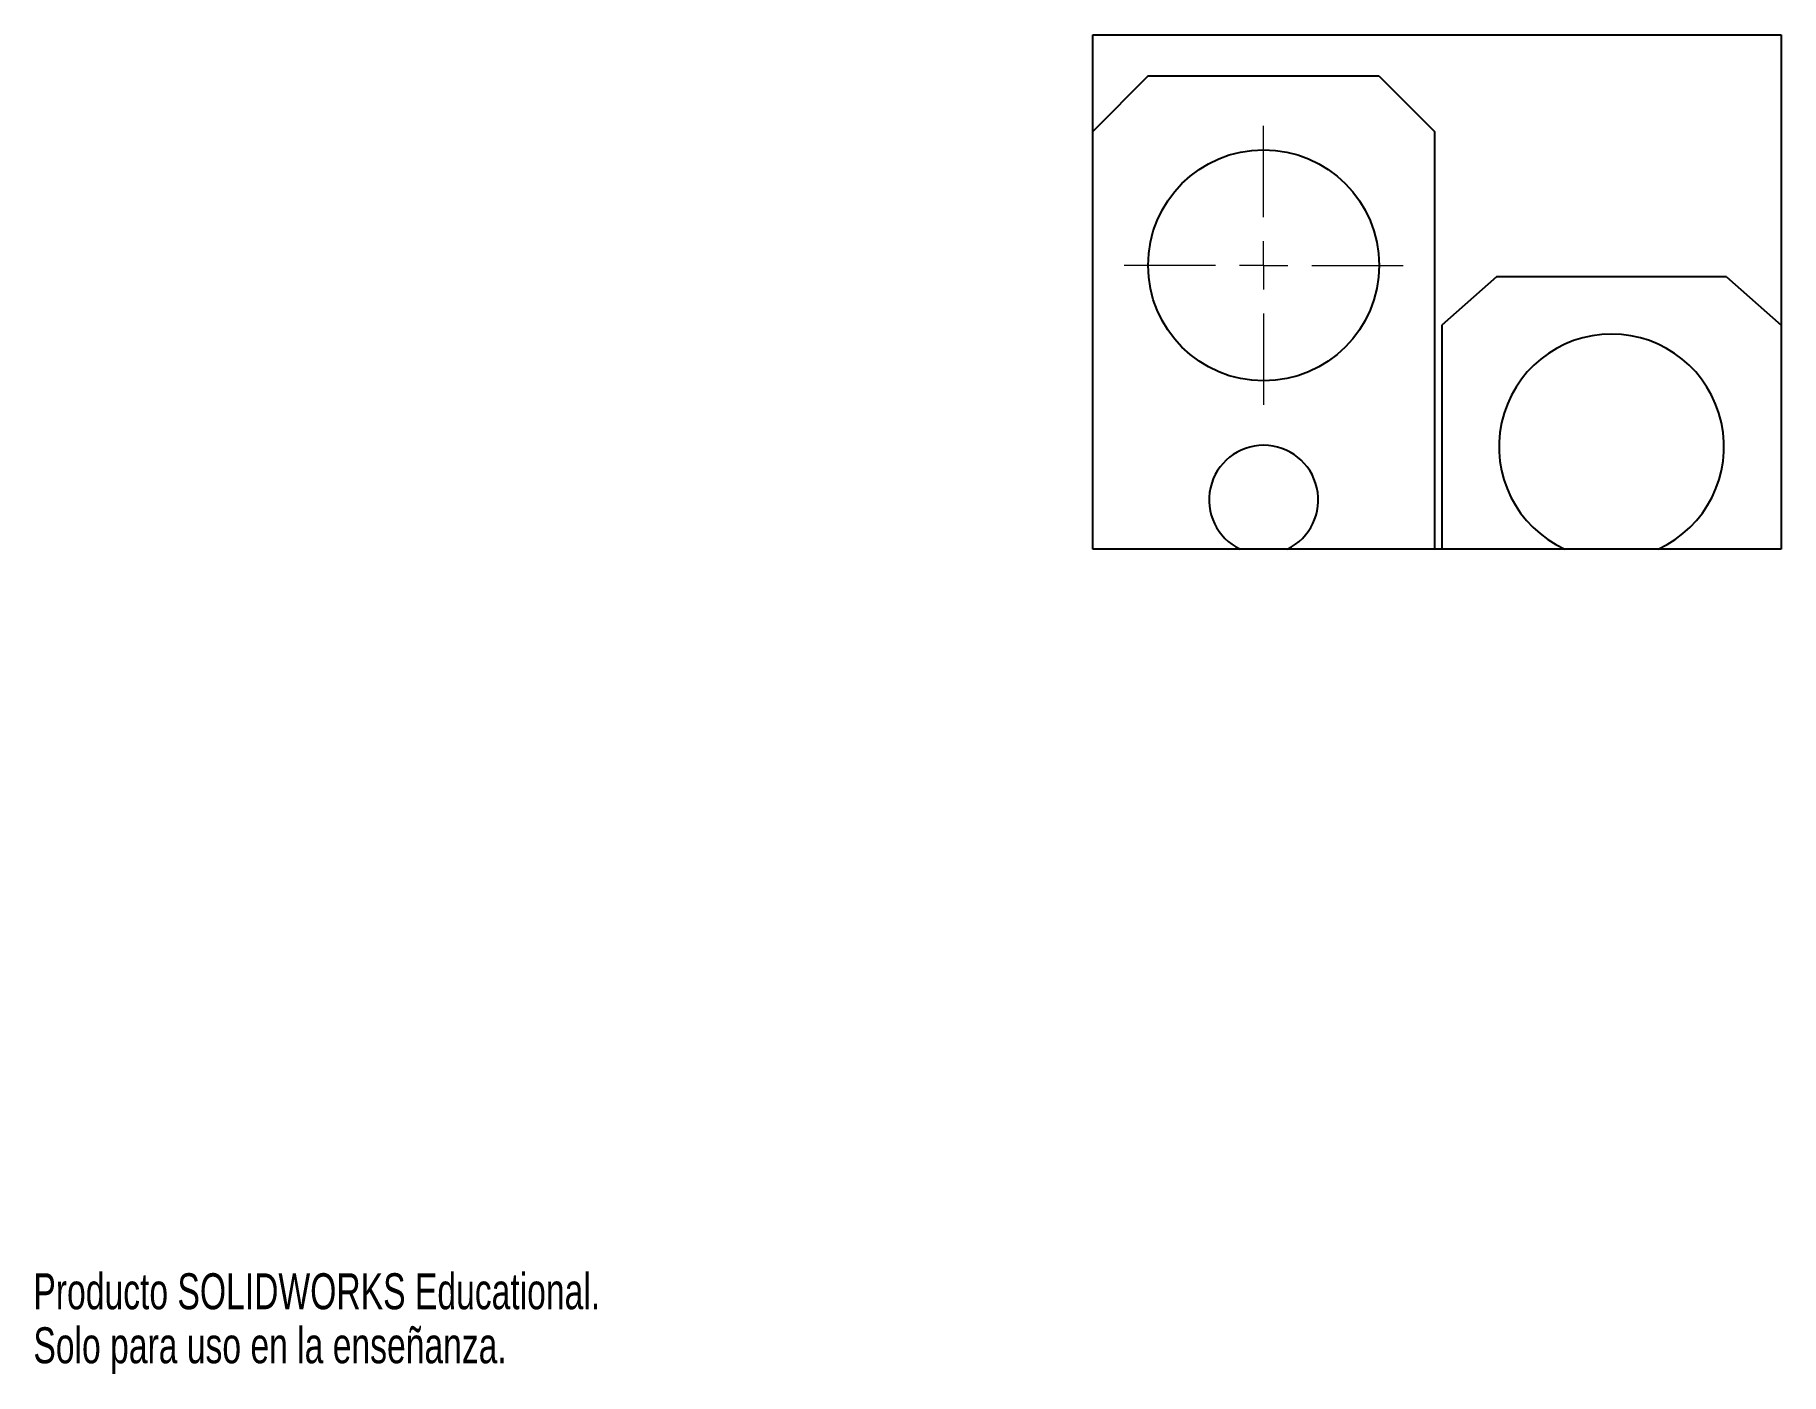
# Model space of a CAD drawing. Header units: millimetres. Extents: x 0 to 182, y 0 to 139.
import ezdxf

# ---------------------------------------------------------------- set-up
doc = ezdxf.new("R2010")
doc.units = ezdxf.units.MM
doc.styles.add('SLDTEXTSTYLE0', font='TXT', dxfattribs={"width": 0.7})

# ---------------------------------------------------------------- blocks, each defined once
blk = doc.blocks.new('SW_CENTERMARKSYMBOL_0')
at = {"color": 0, "linetype": 'Continuous', "lineweight": 18}
for p, q in [((0, 5), (0, 14.5)), ((0, 0), (0, 2.5)), ((-5, 0), (-14.5, 0)), ((0, 0), (-2.5, 0)), ((0, 0), (0, -2.5)), ((0, 0), (2.5, 0)), ((5, 0), (14.5, 0)), ((0, -5), (0, -14.5))]:
    blk.add_line(p, q, dxfattribs=at)

msp = doc.modelspace()

# ---------------------------------------------------------------- linework, layer by layer
at = {"color": 7, "linetype": 'Continuous', "lineweight": 25}
for p, q in [((110.07, 128.99), (110.07, 139.02)), ((110.07, 139.02), (181.57, 139.02)), ((181.57, 139.02), (181.57, 108.87)), ((115.83, 134.76), (110.07, 128.99)), ((115.83, 134.76), (139.78, 134.76)), ((139.78, 134.76), (145.55, 128.99)), ((110.07, 85.62), (110.07, 128.99)), ((145.55, 128.99), (145.55, 85.62)), ((152, 113.88), (146.33, 108.87)), ((175.9, 113.88), (152, 113.88)), ((175.9, 113.88), (181.57, 108.87)), ((146.33, 108.87), (146.33, 85.62)), ((181.57, 108.87), (181.57, 85.62)), ((125.35, 85.62), (110.07, 85.62)), ((130.27, 85.62), (125.35, 85.62)), ((145.55, 85.62), (130.27, 85.62)), ((146.33, 85.62), (145.55, 85.62)), ((159.09, 85.62), (146.33, 85.62)), ((168.81, 85.62), (159.09, 85.62)), ((181.57, 85.62), (168.81, 85.62))]:
    msp.add_line(p, q, dxfattribs=at)
msp.add_circle((127.81, 115.09), 12, dxfattribs=at)
for centre, radius, start, end in [((163.95, 96.26), 11.69, 294.5565, 245.4435), ((127.81, 90.73), 5.67, 295.7031, 244.2969)]:
    msp.add_arc(centre, radius, start, end, dxfattribs=at)

# ---------------------------------------------------------------- block references
at = {"color": 7, "linetype": 'Continuous', "lineweight": 0}
msp.add_blockref('SW_CENTERMARKSYMBOL_0', (127.81, 115.09), dxfattribs=at)

# ---------------------------------------------------------------- texts
at = {"color": 7, "linetype": 'Continuous', "char_height": 3.7351, "attachment_point": 1, "style": 'SLDTEXTSTYLE0'}
for s, insert in [('Producto SOLIDWORKS Educational.', (0, 10.42)), ('Solo para uso en la enseñanza.', (0, 4.81))]:
    msp.add_mtext(s, dxfattribs=dict(at, insert=insert))

doc.saveas('drawing.dxf')
